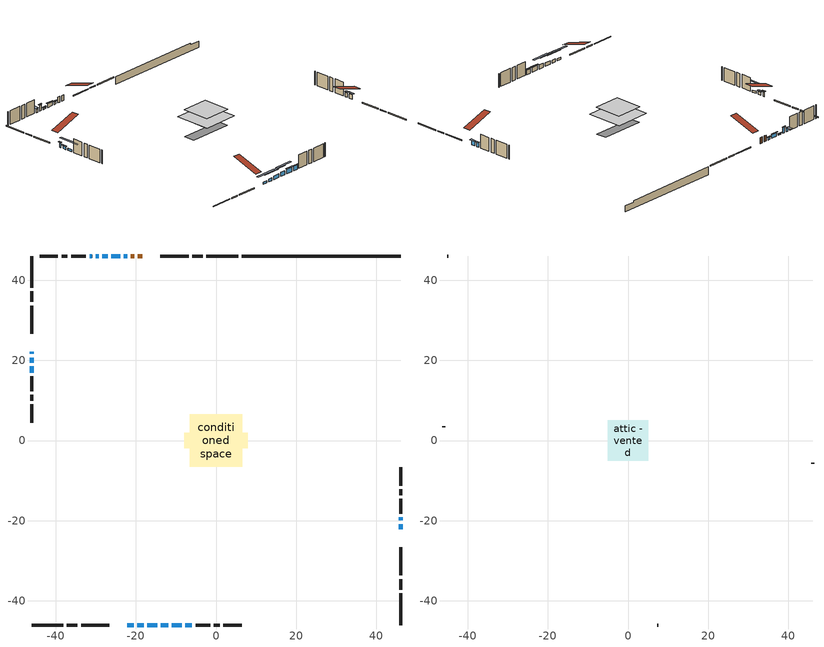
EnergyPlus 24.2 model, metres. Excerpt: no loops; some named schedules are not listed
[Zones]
conditioned space
 floor outside (Floor1 construction): -2.67,-2.67 -2.67,2.67 2.67,2.67 2.67,-2.67 z0.61
 floor outside (Floor2 construction): -0.95,-0.95 -0.95,0.95 0.95,0.95 0.95,-0.95 z0.61
 floor adiabatic (AdiabaticFloorConstruction): -6.52,-6.52 -6.52,6.52 6.52,6.52 6.52,-6.52 z3.05
 floor foundation (Slab1 construction): -7.95,-1.96 -7.95,1.96 7.95,1.96 7.95,-1.96 z-2.13
 wall outside (RimJoist1 construction): 5.5,46.06 -2.38,46.06 / -46.06,-46.06 -38.17,-46.06 / -46.06,46.06 -46.06,38.17 / 46.06,-46.06 46.06,-38.17 z0.61:0.91
 wall outside (RimJoist2 construction): -3.31,46.06 -5.92,46.06 / -37.24,-46.06 -34.63,-46.06 / -46.06,37.24 -46.06,34.63 / 46.06,-37.24 46.06,-34.63 z0.61:0.91
 wall outside (RimJoist3 construction): -6.85,46.06 -13.95,46.06 / -33.7,-46.06 -26.6,-46.06 / -46.06,33.7 -46.06,26.6 / 46.06,-33.7 46.06,-26.6 z0.61:0.91
 wall outside (AdiabaticWallConstruction 1): -18.38,46.06 -19.52,46.06 / -20.44,46.06 -21.26,46.06 z0.61:2.64
 wall outside (AdiabaticWallConstruction): -46.06,22.17 -46.06,21.64 z0.61:2.26; -22.18,46.06 -23.02,46.06 z0.61:1.45; -23.95,46.06 -26.14,46.06 / -17.17,-46.06 -14.73,-46.06 z0.61:1.88; -27.06,46.06 -28.34,46.06 z0.61:0.99; 46.06,-22.17 46.06,-20.85 z0.61:2.24; -46.06,20.71 -46.06,19.44 z0.61:1.68; -22.17,-46.06 -20.57,-46.06 / -46.06,18.51 -46.06,16.91 z0.61:1.32; -29.26,46.06 -30.03,46.06 z0.61:2.64; -19.64,-46.06 -18.09,-46.06 z0.61:1.63; -13.8,-46.06 -11.97,-46.06 z0.61:2.13; -30.95,46.06 -31.57,46.06 z0.61:1.81; 46.06,-19.92 46.06,-19.16 z0.61:2.14; -11.04,-46.06 -8.55,-46.06 z0.61:2.21; -7.62,-46.06 -6.04,-46.06 z0.61:2.19
 wall outside (Wall1 construction): -32.49,46.06 -36.18,46.06 / -5.12,-46.06 -1.43,-46.06 / -46.06,15.98 -46.06,12.29 / 46.06,-18.23 46.06,-14.54 z0.61:5.49
 wall outside (Wall2 construction): -37.11,46.06 -38.53,46.06 / -0.5,-46.06 0.92,-46.06 / -46.06,11.36 -46.06,9.95 / 46.06,-13.62 46.06,-12.2 z0.61:5.49
 wall outside (Wall3 construction): -39.45,46.06 -44,46.06 / 1.84,-46.06 6.39,-46.06 / -46.06,9.02 -46.06,4.47 / 46.06,-11.27 46.06,-6.72 z0.61:5.49
 wall foundation (FoundationWall1 construction): 6.43,46.06,-2.13 6.43,46.06,0.61 42.1,46.06,0.61 42.1,46.06,0.04 46.06,46.06,0.04 46.06,46.06,-2.13
 window (WindowConstruction 12): -46.06,22.17 -46.06,21.64 z0.61:2.26
 window (WindowConstruction 7): -22.18,46.06 -23.02,46.06 z0.61:1.45
 window (WindowConstruction 8): -23.95,46.06 -26.14,46.06 z0.61:1.88
 window (WindowConstruction 9): -27.07,46.06 -28.34,46.06 z0.61:0.99
 window (WindowConstruction 10): 46.06,-22.17 46.06,-20.85 z0.61:2.23
 window (WindowConstruction 11): -46.06,20.71 -46.06,19.44 z0.61:1.68
 window (WindowConstruction 14): -22.17,-46.06 -20.57,-46.06 z0.61:1.32
 window (WindowConstruction 15): -46.06,18.51 -46.06,16.91 z0.61:1.32
 window (WindowConstruction 13): -29.26,46.06 -30.03,46.06 z0.61:2.64
 window (WindowConstruction): -19.64,-46.06 -18.09,-46.06 z0.61:1.62
 window (WindowConstruction 1): -17.17,-46.06 -14.73,-46.06 z0.61:1.88
 window (WindowConstruction 2): -13.8,-46.06 -11.97,-46.06 z0.61:2.13
 window (WindowConstruction 3): -30.96,46.06 -31.57,46.06 z0.61:1.8
 window (WindowConstruction 4): 46.06,-19.92 46.06,-19.16 z0.61:2.13
 window (WindowConstruction 5): -11.04,-46.06 -8.55,-46.06 z0.61:2.21
 window (WindowConstruction 6): -7.62,-46.06 -6.05,-46.06 z0.61:2.19
 door (Door): -18.38,46.06 -19.52,46.06 z0.61:2.64
 door (Door 1): -20.44,46.06 -21.25,46.06 z0.61:2.64
 ceiling adiabatic (AdiabaticFloorConstruction): 6.52,-6.52 6.52,6.52 -6.52,6.52 -6.52,-6.52 z3.05
attic - vented
 floor to conditioned space (Floor3 construction Reversed): -5.02,-5.02 -5.02,5.02 5.02,5.02 5.02,-5.02 z5.49
 wall outside (Wall4 construction): -44.93,46.06 -45.13,46.06 / 7.32,-46.06 7.52,-46.06 / -46.06,3.54 -46.06,3.35 / 46.06,-5.79 46.06,-5.6 z0.61:5.49
 roof outside (Roof1 construction): -17.45,46.06,5.49 -17.45,36.29,8.74 -14.88,36.29,8.74 -14.88,46.06,5.49; -23.1,-46.06,5.49 -23.1,-36.29,8.74 -25.68,-36.29,8.74 -25.68,-46.06,5.49; -46.06,23.1,5.49 -36.29,23.1,8.74 -36.29,25.68,8.74 -46.06,25.68,5.49; 46.06,-23.1,5.49 36.29,-23.1,8.74 36.29,-25.68,8.74 46.06,-25.68,5.49
shading: -46.06,21.34 -46.06,22.47 -46.36,22.47 -46.36,21.34 z2.56; -23.32,46.06 -21.88,46.06 -21.88,46.36 -23.32,46.36 z1.75; -26.43,46.06 -23.65,46.06 -23.65,46.36 -26.43,46.36 z2.18; -28.63,46.06 -26.77,46.06 -26.77,46.36 -28.63,46.36 z1.29; 46.06,-20.55 46.06,-22.47 46.67,-22.47 46.67,-20.55 z2.53; -46.06,19.14 -46.06,21.01 -46.67,21.01 -46.67,19.14 z1.98; -17.52,-46.06 -25.22,-46.06 -25.22,-46.67 -17.52,-46.67 z4.37; -46.06,13.86 -46.06,21.56 -46.67,21.56 -46.67,13.86 z4.37; -30.33,46.06 -28.97,46.06 -28.97,46.36 -30.33,46.36 z2.94; -15.65,-46.06 -22.08,-46.06 -22.08,-46.67 -15.65,-46.67 z4.07; -12.29,-46.06 -19.61,-46.06 -19.61,-46.67 -12.29,-46.67 z4.32; -9.53,-46.06 -16.24,-46.06 -16.24,-46.67 -9.53,-46.67 z4.58; -31.86,46.06 -30.66,46.06 -30.66,47.89 -31.86,47.89 z2.1; 46.06,-18.86 46.06,-20.22 46.67,-20.22 46.67,-18.86 z2.43; -8.25,-46.06 -11.34,-46.06 -11.34,-46.36 -8.25,-46.36 z2.51; -5.75,-46.06 -7.92,-46.06 -7.92,-46.36 -5.75,-46.36 z2.48
[Building]
Building 1: Terrain=Suburbs
[Site:Location]
Lethbridge CDA_AB: Latitude {deg}=49.7; Longitude {deg}=-112.77; Time Zone {hr}=-7; Elevation {m}=910; Keep Site Location Information=Yes
[Site:GroundTemperature:Shallow]
2.17017, 0.159738, -0.00126401, 0.952787, 4.78277, 8.59492, 11.8998, 13.9934, 14.1713, 12.4685, 9.24786, 5.55266
[Site:WaterMainsTemperature]
Calculation Method=Schedule; Temperature Schedule=mains temperature schedule
[Material] Roughness=Rough; Thermal Absorptance=0.9
Name | Thickness {m} | Conductivity {W/m-K} | Density {kg/m3} | Specific Heat {J/kg-K} | Solar Absorptance | Visible Absorptance
asphalt or fiberglass shingles | 0.00635 | 0.162714 | 1121.4 | 1465.45 | 0.4 | 0.4
ceiling loosefill ins | 0.254 | 0.0480833 | 16.02 | 1046.75 | 0.7 | 0.7
ceiling stud and cavity | 0.1397 | 0.8351 | 65.682 | 1177.47 | 0.7 | 0.7
concrete 4.0 in. | 0.1016 | 1.803125 | 2242.8 | 837.4 | 0.7 | 0.7
concrete 8.0 in. | 0.2032 | 1.803125 | 2242.8 | 837.4 | 0.7 | 0.7
door material | 0.04445 | 0.0451087 | 512.64 | 1214.23 | 0.7 | 0.7
exterior vertical ins | 0.0463172 | 0.029427 | 32.04 | 1214.23 | 0.7 | 0.7
floor covering | 0.0127 | 0.0433444 | 54.468 | 1339.84 | 0.6 | 0.6
floor rigid ins | 0.103632 | 0.029427 | 32.04 | 1214.23 | 0.7 | 0.7
floor rigid ins 1; wall rigid ins 1 | 0.512978 | 0.029427 | 32.04 | 1214.23 | 0.7 | 0.7
floor stud and cavity | 0.1397 | 0.0973231 | 92.3553 | 1139.71 | 0.7 | 0.7
floor stud and cavity 1 | 0.1397 | 0.118912 | 92.3553 | 1139.71 | 0.7 | 0.7
floor stud and cavity 2 | 0.1397 | 1.75129 | 37.0049 | 1207.88 | 0.7 | 0.7
furniture material conditioned space 1 | 0.1524 | 0.115458 | 640.8 | 1214.23 | 0.6 | 0.6
gypsum board | 0.0127 | 0.160291 | 801 | 837.4 | 0.6 | 0.6
gypsum board 1 | 0.0127 | 0.160291 | 801 | 837.4 | 0.7 | 0.7
osb sheathing 0.5 in. | 0.0127 | 0.115458 | 512.64 | 1214.23 | 0.7 | 0.7
osb sheathing 0.75 in. | 0.01905 | 0.115458 | 512.64 | 1214.23 | 0.7 | 0.7
osb sheathing 2.0 in. | 0.0508 | 0.115458 | 512.64 | 1214.23 | 0.7 | 0.7
rim joist rigid ins; wall rigid ins | 0.051816 | 0.029427 | 32.04 | 1214.23 | 0.7 | 0.7
rim joist stud and cavity | 0.0508 | 0.0451784 | 125.044 | 1163.47 | 0.6 | 0.6
rim joist stud and cavity 1 | 0.0508 | 0.0344034 | 125.044 | 1163.47 | 0.6 | 0.6
rim joist stud and cavity 2 | 0.0508 | 0.040317 | 125.044 | 1163.47 | 0.6 | 0.6
wall stud and cavity | 0.1397 | 0.187564 | 139.0536 | 1170.24 | 0.7 | 0.7
wall stud and cavity 1 | 0.1397 | 0.173609 | 139.0536 | 1170.24 | 0.7 | 0.7
wall stud and cavity 2 | 0.1397 | 0.186243 | 139.0536 | 1170.24 | 0.7 | 0.7
wall stud and cavity 3 | 0.0889 | 6.1454 | 50.32683 | 1063.81 | 0.6 | 0.6
wall stud and cavity 4 | 0.0889 | 0.380278 | 52.3479 | 1209.89 | 0.7 | 0.7
wall stud and cavity 5 | 0.0889 | 0.391764 | 83.0341 | 1211.67 | 0.7 | 0.7
wood siding | 0.0254 | 0.102417 | 544.68 | 1172.36 | 0.4 | 0.4
wood siding 1 | 0.00254 | 0.102417 | 544.68 | 1172.36 | 0.4 | 0.4
wood siding 2; wood siding 3; wood siding 4 | 0.0254 | 0.102417 | 544.68 | 1172.36 | 0.7 | 0.7
[WindowMaterial:SimpleGlazingSystem]
Name | U-Factor {W/m2-K} | Solar Heat Gain Coefficient
WindowMaterial | 2.972433 | 0.57
WindowMaterial 1 | 2.93212 | 0.62
WindowMaterial 10 | 2.904297 | 0.68
WindowMaterial 11 | 2.986628 | 0.56
WindowMaterial 12 | 2.97414 | 0.62
WindowMaterial 13 | 2.93325 | 0.66
WindowMaterial 14 | 2.992306 | 0.54
WindowMaterial 2 | 2.89408 | 0.69
WindowMaterial 3 | 3.02013 | 0.49
WindowMaterial 4 | 2.989467 | 0.54
WindowMaterial 5 | 2.92076 | 0.64
WindowMaterial 6 | 2.95313 | 0.61
WindowMaterial 7 | 3.0383 | 0.49
WindowMaterial 8 | 2.938365 | 0.62
WindowMaterial 9 | 3.02467 | 0.57
[Construction]
AdiabaticFloorConstruction: floor stud and cavity 2, floor rigid ins 1, osb sheathing 0.75 in., floor covering
AdiabaticWallConstruction: wood siding 3, wall rigid ins 1, wall stud and cavity 4, gypsum board
AdiabaticWallConstruction 1: wood siding 4, wall rigid ins 1, wall stud and cavity 4, gypsum board
Door; Door 1: door material
Floor1 construction: floor stud and cavity, floor rigid ins, osb sheathing 0.75 in., floor covering
Floor2 construction: floor stud and cavity 1, floor rigid ins, osb sheathing 0.75 in., floor covering
Floor3 construction Reversed: gypsum board, ceiling stud and cavity, ceiling loosefill ins
FoundationWall1 construction: concrete 8.0 in., gypsum board 1
furniture construction conditioned space 1: furniture material conditioned space 1
PartitionWallConstruction: gypsum board, wall stud and cavity 5, gypsum board
RimJoist1 construction: wood siding 2, osb sheathing 2.0 in., rim joist stud and cavity
RimJoist2 construction: wood siding 2, rim joist rigid ins, osb sheathing 2.0 in., rim joist stud and cavity 1
RimJoist3 construction: wood siding 2, rim joist rigid ins, osb sheathing 2.0 in., rim joist stud and cavity 2
Roof1 construction: asphalt or fiberglass shingles
Slab1 construction: concrete 4.0 in.
Wall1 construction: wood siding, wall rigid ins, osb sheathing 0.5 in., wall stud and cavity, gypsum board
Wall2 construction: wood siding, wall rigid ins, osb sheathing 0.5 in., wall stud and cavity 1, gypsum board
Wall3 construction: wood siding, wall rigid ins, osb sheathing 0.5 in., wall stud and cavity 2, gypsum board
Wall4 construction: wood siding 1, wall stud and cavity 3
WindowConstruction: WindowMaterial
WindowConstruction 1: WindowMaterial 1
WindowConstruction 10: WindowMaterial 10
WindowConstruction 11: WindowMaterial 11
WindowConstruction 12: WindowMaterial 12
WindowConstruction 13: WindowMaterial 13
WindowConstruction 14; WindowConstruction 15: WindowMaterial 14
WindowConstruction 2: WindowMaterial 2
WindowConstruction 3: WindowMaterial 3
WindowConstruction 4: WindowMaterial 4
WindowConstruction 5: WindowMaterial 5
WindowConstruction 6: WindowMaterial 6
WindowConstruction 7: WindowMaterial 7
WindowConstruction 8: WindowMaterial 8
WindowConstruction 9: WindowMaterial 9
[Zone] Multiplier=1; Part of Total Floor Area=Yes
Name | Volume {m3}
attic - vented | 53.1876
conditioned space | 647.2
[Space]
Name | Zone | Volume {m3}
attic - vented 1 | attic - vented | 53.1876
conditioned space 1 | conditioned space | 647.2
[ZoneInfiltration:EffectiveLeakageArea]
infil attic - vented 1: Zone or Space=attic - vented 1; Schedule=Always On Discrete; Effective Air Leakage Area {cm2}=3658.55; Stack Coefficient=0.00056558; Wind Coefficient=1.60682e-05
[ZoneMixing]
whole house fan mix: Zone or Space=attic - vented; Schedule=Always On Continuous; Design Flow Rate Calculation Method=Flow/Zone; Design Flow Rate {m3/s}=0; Source Zone or Space=conditioned space
[SurfaceProperty:ExposedFoundationPerimeter]
Slab1: Exposed Perimeter Calculation Method=TotalExposedPerimeter; Total Exposed Perimeter {m}=39.624
[InternalMass] Zone or ZoneList=conditioned space; Space or SpaceList=conditioned space 1
Name | Construction | Surface Area {m2}
furniture mass conditioned space 1 | furniture construction conditioned space 1 | 105.836
partition wall mass | PartitionWallConstruction | 264.591
[Lights]
interior lighting: Zone or ZoneList or Space or SpaceList=conditioned space 1; Schedule=interior lighting schedule; Design Level Calculation Method=LightingLevel; Lighting Level {W}=343.2; Return Air Fraction=0; Fraction Radiant=0.6; Fraction Visible=0.2; Fraction Replaceable=1
[People]
occupants: Zone or ZoneList or Space or SpaceList=conditioned space 1; Number of People Schedule=occupants schedule; Number of People Calculation Method=People; Number of People=3; Fraction Radiant=0.314171; Sensible Heat Fraction=0.56303; Activity Level Schedule=occupants activity schedule; Carbon Dioxide Generation Rate {m3/s-W}=0; Enable ASHRAE 55 Comfort Warnings=No; Mean Radiant Temperature Calculation Type=EnclosureAveraged
[ElectricEquipment] Zone or ZoneList or Space or SpaceList=conditioned space 1; Design Level Calculation Method=EquipmentLevel
Name | Schedule | Design Level {W} | Fraction Latent | Fraction Radiant | Fraction Lost
clothes dryer | clothes dryer schedule | 140.772 | 0.015 | 0.081 | 0.85
clothes washer | clothes washer schedule | 32.1985 | 0.03 | 0.162 | 0.7
cooking range | cooking range schedule | 215.147 | 0.08 | 0.432 | 0.2
dishwasher | dishwasher schedule | 66.8632 | 0.3 | 0.18 | 0.4
fridge | fridge schedule | 72.9452 | 0 | 0.6 | 0
mech vent bath fan 0 | mech vent bath fan 0 schedule | 50.2 | 0 | 0 | 1
mech vent bath fan 1 | mech vent bath fan 1 schedule | 50.2 | 0 | 0 | 1
mech vent bath fan 2 | mech vent bath fan 2 schedule | 50.2 | 0 | 0 | 1
mech vent bath fan 3 | mech vent bath fan 3 schedule | 50.2 | 0 | 0 | 1
mech vent house fan | mech vent house fan schedule | 0 | 0 | 0 | 1
mech vent house fan cfis | mech vent house fan cfis schedule | 0 | 0 | 0 | 0
misc plug loads | misc plug loads schedule | 494.7 | 0.045 | 0.513 | 0.1
whole house fan | Always On Discrete | 0 | 0 | 0 | 1
[OtherEquipment] Zone or ZoneList or Space or SpaceList=conditioned space 1; Design Level Calculation Method=EquipmentLevel
Name | Fuel Type | Schedule | Design Level {W} | Fraction Latent | Fraction Radiant | Fraction Lost
clothes dryer 1 | Electricity | clothes dryer schedule | 0 | 0.015 | 0.081 | 0.85
cooking range 1 | Electricity | cooking range schedule | 0 | 0.08 | 0.432 | 0.2
general water use latent | None | general water use schedule | 62.594 | 1 | 0 | 0
general water use sensible | None | general water use schedule | -61.6891 | 0 | 0.6 | 0
mech vent house fan latent load | None | Always On Discrete | 0 | 1 | 0 | 0
mech vent house fan sensible load | None | Always On Discrete | 0 | 0 | 0 | 0
water heater energy adjustment1 | NaturalGas | Always On Discrete | 0.01 | 0 | 0 | 1
[ZoneInfiltration:DesignFlowRate] Zone or ZoneList or Space or SpaceList=conditioned space 1; Schedule=Always On Discrete; Design Flow Rate Calculation Method=Flow/Zone; Design Flow Rate {m3/s}=0
infil flow; natural vent flow; whole house fan flow
[Foundation:Kiva]
Foundation Kiva 1: Initial Indoor Air Temperature {C}=18; Wall Height Above Grade {m}=0.609996; Wall Depth Below Slab {m}=0.2032; Custom Block Material Name 1=exterior vertical ins; Custom Block Depth 1 {m}=2.74; Custom Block X Position 1 {m}=0.2159; Custom Block Z Position 1 {m}=0
[Foundation:Kiva:Settings]
Soil Conductivity {W/m-K}=0.849921; Soil Density {kg/m3}=1842.3; Soil Specific Heat {J/kg-K}=418.7; Ground Solar Absorptivity=0.9; Ground Thermal Absorptivity=0.9; Ground Surface Roughness {m}=0.03; Far-Field Width {m}=40; Deep-Ground Boundary Condition=ZeroFlux; Deep-Ground Depth {m}=40; Minimum Cell Dimension {m}=0.2; Maximum Cell Growth Coefficient=3; Simulation Timestep=Timestep
[Exterior:Lights]
exterior lighting: Schedule=exterior lighting schedule; Design Level {W}=75.6
[Schedule:Constant]
Name | Hourly Value
Always On Continuous; mech vent house fan schedule; mech vent house fan cfis schedule; Always On Discrete | 1
occupants activity schedule | 117.228
fridge schedule | 0
[Schedule:Week:Daily]
interior lighting schedule Week Rule - Jan1-Jan27: interior lighting schedule day, interior lighting schedule day, interior lighting schedule day, interior lighting schedule day, interior lighting schedule day, interior lighting schedule day, interior lighting schedule day, interior lighting schedule default day, interior lighting schedule default day, interior lighting schedule default day, interior lighting schedule default day, interior lighting schedule default day
interior lighting schedule Week Rule - Jan28-Feb3: interior lighting schedule day, interior lighting schedule day, interior lighting schedule day, interior lighting schedule day, interior lighting schedule day 1, interior lighting schedule day 1, interior lighting schedule day 1, interior lighting schedule default day, interior lighting schedule default day, interior lighting schedule default day, interior lighting schedule default day, interior lighting schedule default day
interior lighting schedule Week Rule - Feb4-Feb24: interior lighting schedule day 1, interior lighting schedule day 1, interior lighting schedule day 1, interior lighting schedule day 1, interior lighting schedule day 1, interior lighting schedule day 1, interior lighting schedule day 1, interior lighting schedule default day, interior lighting schedule default day, interior lighting schedule default day, interior lighting schedule default day, interior lighting schedule default day
interior lighting schedule Week Rule - Feb25-Mar3: interior lighting schedule day 1, interior lighting schedule day 1, interior lighting schedule day 1, interior lighting schedule day 1, interior lighting schedule day 2, interior lighting schedule day 2, interior lighting schedule day 2, interior lighting schedule default day, interior lighting schedule default day, interior lighting schedule default day, interior lighting schedule default day, interior lighting schedule default day
interior lighting schedule Week Rule - Mar4-Mar31: interior lighting schedule day 2, interior lighting schedule day 2, interior lighting schedule day 2, interior lighting schedule day 2, interior lighting schedule day 2, interior lighting schedule day 2, interior lighting schedule day 2, interior lighting schedule default day, interior lighting schedule default day, interior lighting schedule default day, interior lighting schedule default day, interior lighting schedule default day
interior lighting schedule Week Rule - Apr1-Apr28: interior lighting schedule day 3, interior lighting schedule day 3, interior lighting schedule day 3, interior lighting schedule day 3, interior lighting schedule day 3, interior lighting schedule day 3, interior lighting schedule day 3, interior lighting schedule default day, interior lighting schedule default day, interior lighting schedule default day, interior lighting schedule default day, interior lighting schedule default day
interior lighting schedule Week Rule - Apr29-May5: interior lighting schedule day 3, interior lighting schedule day 3, interior lighting schedule day 4, interior lighting schedule day 4, interior lighting schedule day 4, interior lighting schedule day 4, interior lighting schedule day 4, interior lighting schedule default day, interior lighting schedule default day, interior lighting schedule default day, interior lighting schedule default day, interior lighting schedule default day
interior lighting schedule Week Rule - May6-May26: interior lighting schedule day 4, interior lighting schedule day 4, interior lighting schedule day 4, interior lighting schedule day 4, interior lighting schedule day 4, interior lighting schedule day 4, interior lighting schedule day 4, interior lighting schedule default day, interior lighting schedule default day, interior lighting schedule default day, interior lighting schedule default day, interior lighting schedule default day
interior lighting schedule Week Rule - May27-Jun2: interior lighting schedule day 4, interior lighting schedule day 4, interior lighting schedule day 4, interior lighting schedule day 4, interior lighting schedule day 4, interior lighting schedule day 5, interior lighting schedule day 5, interior lighting schedule default day, interior lighting schedule default day, interior lighting schedule default day, interior lighting schedule default day, interior lighting schedule default day
interior lighting schedule Week Rule - Jun3-Jun30: interior lighting schedule day 5, interior lighting schedule day 5, interior lighting schedule day 5, interior lighting schedule day 5, interior lighting schedule day 5, interior lighting schedule day 5, interior lighting schedule day 5, interior lighting schedule default day, interior lighting schedule default day, interior lighting schedule default day, interior lighting schedule default day, interior lighting schedule default day
interior lighting schedule Week Rule - Jul1-Jul28: interior lighting schedule day 6, interior lighting schedule day 6, interior lighting schedule day 6, interior lighting schedule day 6, interior lighting schedule day 6, interior lighting schedule day 6, interior lighting schedule day 6, interior lighting schedule default day, interior lighting schedule default day, interior lighting schedule default day, interior lighting schedule default day, interior lighting schedule default day
interior lighting schedule Week Rule - Jul29-Aug4: interior lighting schedule day 6, interior lighting schedule day 6, interior lighting schedule day 6, interior lighting schedule day 7, interior lighting schedule day 7, interior lighting schedule day 7, interior lighting schedule day 7, interior lighting schedule default day, interior lighting schedule default day, interior lighting schedule default day, interior lighting schedule default day, interior lighting schedule default day
interior lighting schedule Week Rule - Aug5-Aug25: interior lighting schedule day 7, interior lighting schedule day 7, interior lighting schedule day 7, interior lighting schedule day 7, interior lighting schedule day 7, interior lighting schedule day 7, interior lighting schedule day 7, interior lighting schedule default day, interior lighting schedule default day, interior lighting schedule default day, interior lighting schedule default day, interior lighting schedule default day
interior lighting schedule Week Rule - Aug26-Sep1: interior lighting schedule day 7, interior lighting schedule day 7, interior lighting schedule day 7, interior lighting schedule day 7, interior lighting schedule day 7, interior lighting schedule day 7, interior lighting schedule day 8, interior lighting schedule default day, interior lighting schedule default day, interior lighting schedule default day, interior lighting schedule default day, interior lighting schedule default day
interior lighting schedule Week Rule - Sep2-Sep29: interior lighting schedule day 8, interior lighting schedule day 8, interior lighting schedule day 8, interior lighting schedule day 8, interior lighting schedule day 8, interior lighting schedule day 8, interior lighting schedule day 8, interior lighting schedule default day, interior lighting schedule default day, interior lighting schedule default day, interior lighting schedule default day, interior lighting schedule default day
interior lighting schedule Week Rule - Sep30-Oct6: interior lighting schedule day 8, interior lighting schedule day 9, interior lighting schedule day 9, interior lighting schedule day 9, interior lighting schedule day 9, interior lighting schedule day 9, interior lighting schedule day 9, interior lighting schedule default day, interior lighting schedule default day, interior lighting schedule default day, interior lighting schedule default day, interior lighting schedule default day
interior lighting schedule Week Rule - Oct7-Oct27: interior lighting schedule day 9, interior lighting schedule day 9, interior lighting schedule day 9, interior lighting schedule day 9, interior lighting schedule day 9, interior lighting schedule day 9, interior lighting schedule day 9, interior lighting schedule default day, interior lighting schedule default day, interior lighting schedule default day, interior lighting schedule default day, interior lighting schedule default day
interior lighting schedule Week Rule - Oct28-Nov3: interior lighting schedule day 9, interior lighting schedule day 9, interior lighting schedule day 9, interior lighting schedule day 9, interior lighting schedule day 10, interior lighting schedule day 10, interior lighting schedule day 10, interior lighting schedule default day, interior lighting schedule default day, interior lighting schedule default day, interior lighting schedule default day, interior lighting schedule default day
interior lighting schedule Week Rule - Nov4-Nov24: interior lighting schedule day 10, interior lighting schedule day 10, interior lighting schedule day 10, interior lighting schedule day 10, interior lighting schedule day 10, interior lighting schedule day 10, interior lighting schedule day 10, interior lighting schedule default day, interior lighting schedule default day, interior lighting schedule default day, interior lighting schedule default day, interior lighting schedule default day
interior lighting schedule Week Rule - Nov25-Dec1: interior lighting schedule day 10, interior lighting schedule day 10, interior lighting schedule day 10, interior lighting schedule day 10, interior lighting schedule day 10, interior lighting schedule day 10, interior lighting schedule day 11, interior lighting schedule default day, interior lighting schedule default day, interior lighting schedule default day, interior lighting schedule default day, interior lighting schedule default day
interior lighting schedule Week Rule - Dec2-Dec31: interior lighting schedule day 11, interior lighting schedule day 11, interior lighting schedule day 11, interior lighting schedule day 11, interior lighting schedule day 11, interior lighting schedule day 11, interior lighting schedule day 11, interior lighting schedule default day, interior lighting schedule default day, interior lighting schedule default day, interior lighting schedule default day, interior lighting schedule default day
occupants schedule Week Rule - Jan1-Dec31: occupants schedule day, occupants schedule day, occupants schedule day, occupants schedule day, occupants schedule day, occupants schedule day, occupants schedule day, occupants schedule default day, occupants schedule default day, occupants schedule default day, occupants schedule default day, occupants schedule default day
clothes dryer schedule Week Rule - Jan1-Dec31: clothes dryer schedule day, clothes dryer schedule day, clothes dryer schedule day, clothes dryer schedule day, clothes dryer schedule day, clothes dryer schedule day, clothes dryer schedule day, clothes dryer schedule default day, clothes dryer schedule default day, clothes dryer schedule default day, clothes dryer schedule default day, clothes dryer schedule default day
clothes washer schedule Week Rule - Jan1-Dec31: clothes washer schedule day, clothes washer schedule day, clothes washer schedule day, clothes washer schedule day, clothes washer schedule day, clothes washer schedule day, clothes washer schedule day, clothes washer schedule default day, clothes washer schedule default day, clothes washer schedule default day, clothes washer schedule default day, clothes washer schedule default day
cooking range schedule Week Rule - Jan1-Dec31: cooking range schedule day, cooking range schedule day, cooking range schedule day, cooking range schedule day, cooking range schedule day, cooking range schedule day, cooking range schedule day, cooking range schedule default day, cooking range schedule default day, cooking range schedule default day, cooking range schedule default day, cooking range schedule default day
dishwasher schedule Week Rule - Jan1-Dec31: dishwasher schedule day, dishwasher schedule day, dishwasher schedule day, dishwasher schedule day, dishwasher schedule day, dishwasher schedule day, dishwasher schedule day, dishwasher schedule default day, dishwasher schedule default day, dishwasher schedule default day, dishwasher schedule default day, dishwasher schedule default day
mech vent bath fan 0 schedule Week Rule - Jan1-Dec31: mech vent bath fan 0 schedule day, mech vent bath fan 0 schedule day, mech vent bath fan 0 schedule day, mech vent bath fan 0 schedule day, mech vent bath fan 0 schedule day, mech vent bath fan 0 schedule day, mech vent bath fan 0 schedule day, mech vent bath fan 0 schedule default day, mech vent bath fan 0 schedule default day, mech vent bath fan 0 schedule default day, mech vent bath fan 0 schedule default day, mech vent bath fan 0 schedule default day
mech vent bath fan 1 schedule Week Rule - Jan1-Dec31: mech vent bath fan 1 schedule day, mech vent bath fan 1 schedule day, mech vent bath fan 1 schedule day, mech vent bath fan 1 schedule day, mech vent bath fan 1 schedule day, mech vent bath fan 1 schedule day, mech vent bath fan 1 schedule day, mech vent bath fan 1 schedule default day, mech vent bath fan 1 schedule default day, mech vent bath fan 1 schedule default day, mech vent bath fan 1 schedule default day, mech vent bath fan 1 schedule default day
mech vent bath fan 2 schedule Week Rule - Jan1-Dec31: mech vent bath fan 2 schedule day, mech vent bath fan 2 schedule day, mech vent bath fan 2 schedule day, mech vent bath fan 2 schedule day, mech vent bath fan 2 schedule day, mech vent bath fan 2 schedule day, mech vent bath fan 2 schedule day, mech vent bath fan 2 schedule default day, mech vent bath fan 2 schedule default day, mech vent bath fan 2 schedule default day, mech vent bath fan 2 schedule default day, mech vent bath fan 2 schedule default day
mech vent bath fan 3 schedule Week Rule - Jan1-Dec31: mech vent bath fan 3 schedule day, mech vent bath fan 3 schedule day, mech vent bath fan 3 schedule day, mech vent bath fan 3 schedule day, mech vent bath fan 3 schedule day, mech vent bath fan 3 schedule day, mech vent bath fan 3 schedule day, mech vent bath fan 3 schedule default day, mech vent bath fan 3 schedule default day, mech vent bath fan 3 schedule default day, mech vent bath fan 3 schedule default day, mech vent bath fan 3 schedule default day
misc plug loads schedule Week Rule - Jan1-Dec31: misc plug loads schedule day, misc plug loads schedule day, misc plug loads schedule day, misc plug loads schedule day, misc plug loads schedule day, misc plug loads schedule day, misc plug loads schedule day, misc plug loads schedule default day, misc plug loads schedule default day, misc plug loads schedule default day, misc plug loads schedule default day, misc plug loads schedule default day
general water use schedule Week Rule - Jan1-Dec31: general water use schedule day, general water use schedule day, general water use schedule day, general water use schedule day, general water use schedule day, general water use schedule day, general water use schedule day, general water use schedule default day, general water use schedule default day, general water use schedule default day, general water use schedule default day, general water use schedule default day
exterior lighting schedule Week Rule - Jan1-Jan27: exterior lighting schedule day, exterior lighting schedule day, exterior lighting schedule day, exterior lighting schedule day, exterior lighting schedule day, exterior lighting schedule day, exterior lighting schedule day, exterior lighting schedule default day, exterior lighting schedule default day, exterior lighting schedule default day, exterior lighting schedule default day, exterior lighting schedule default day
exterior lighting schedule Week Rule - Jan28-Feb3: exterior lighting schedule day, exterior lighting schedule day, exterior lighting schedule day, exterior lighting schedule day, exterior lighting schedule day 1, exterior lighting schedule day 1, exterior lighting schedule day 1, exterior lighting schedule default day, exterior lighting schedule default day, exterior lighting schedule default day, exterior lighting schedule default day, exterior lighting schedule default day
exterior lighting schedule Week Rule - Feb4-Feb24: exterior lighting schedule day 1, exterior lighting schedule day 1, exterior lighting schedule day 1, exterior lighting schedule day 1, exterior lighting schedule day 1, exterior lighting schedule day 1, exterior lighting schedule day 1, exterior lighting schedule default day, exterior lighting schedule default day, exterior lighting schedule default day, exterior lighting schedule default day, exterior lighting schedule default day
exterior lighting schedule Week Rule - Feb25-Mar3: exterior lighting schedule day 1, exterior lighting schedule day 1, exterior lighting schedule day 1, exterior lighting schedule day 1, exterior lighting schedule day 2, exterior lighting schedule day 2, exterior lighting schedule day 2, exterior lighting schedule default day, exterior lighting schedule default day, exterior lighting schedule default day, exterior lighting schedule default day, exterior lighting schedule default day
[Schedule:Year]
interior lighting schedule: interior lighting schedule Week Rule - Jan1-Jan27, 1, 1, 1, 27, interior lighting schedule Week Rule - Jan28-Feb3, 1, 28, 2, 3, interior lighting schedule Week Rule - Feb4-Feb24, 2, 4, 2, 24, interior lighting schedule Week Rule - Feb25-Mar3, 2, 25, 3, 3, interior lighting schedule Week Rule - Mar4-Mar31, 3, 4, 3, 31, interior lighting schedule Week Rule - Apr1-Apr28, 4, 1, 4, 28, interior lighting schedule Week Rule - Apr29-May5, 4, 29, 5, 5, interior lighting schedule Week Rule - May6-May26, 5, 6, 5, 26, interior lighting schedule Week Rule - May27-Jun2, 5, 27, 6, 2, interior lighting schedule Week Rule - Jun3-Jun30, 6, 3, 6, 30, interior lighting schedule Week Rule - Jul1-Jul28, 7, 1, 7, 28, interior lighting schedule Week Rule - Jul29-Aug4, 7, 29, 8, 4, interior lighting schedule Week Rule - Aug5-Aug25, 8, 5, 8, 25, interior lighting schedule Week Rule - Aug26-Sep1, 8, 26, 9, 1, interior lighting schedule Week Rule - Sep2-Sep29, 9, 2, 9, 29, interior lighting schedule Week Rule - Sep30-Oct6, 9, 30, 10, 6, interior lighting schedule Week Rule - Oct7-Oct27, 10, 7, 10, 27, interior lighting schedule Week Rule - Oct28-Nov3, 10, 28, 11, 3, interior lighting schedule Week Rule - Nov4-Nov24, 11, 4, 11, 24, interior lighting schedule Week Rule - Nov25-Dec1, 11, 25, 12, 1, interior lighting schedule Week Rule - Dec2-Dec31, 12, 2, 12, 31
occupants schedule: occupants schedule Week Rule - Jan1-Dec31, 1, 1, 12, 31
clothes dryer schedule: clothes dryer schedule Week Rule - Jan1-Dec31, 1, 1, 12, 31
clothes washer schedule: clothes washer schedule Week Rule - Jan1-Dec31, 1, 1, 12, 31
cooking range schedule: cooking range schedule Week Rule - Jan1-Dec31, 1, 1, 12, 31
dishwasher schedule: dishwasher schedule Week Rule - Jan1-Dec31, 1, 1, 12, 31
mech vent bath fan 0 schedule: mech vent bath fan 0 schedule Week Rule - Jan1-Dec31, 1, 1, 12, 31
mech vent bath fan 1 schedule: mech vent bath fan 1 schedule Week Rule - Jan1-Dec31, 1, 1, 12, 31
mech vent bath fan 2 schedule: mech vent bath fan 2 schedule Week Rule - Jan1-Dec31, 1, 1, 12, 31
mech vent bath fan 3 schedule: mech vent bath fan 3 schedule Week Rule - Jan1-Dec31, 1, 1, 12, 31
misc plug loads schedule: misc plug loads schedule Week Rule - Jan1-Dec31, 1, 1, 12, 31
general water use schedule: general water use schedule Week Rule - Jan1-Dec31, 1, 1, 12, 31
exterior lighting schedule: exterior lighting schedule Week Rule - Jan1-Jan27, 1, 1, 1, 27, exterior lighting schedule Week Rule - Jan28-Feb3, 1, 28, 2, 3, exterior lighting schedule Week Rule - Feb4-Feb24, 2, 4, 2, 24, exterior lighting schedule Week Rule - Feb25-Mar3, 2, 25, 3, 3, exterior lighting schedule Week Rule - Mar4-Mar31, 3, 4, 3, 31, exterior lighting schedule Week Rule - Apr1-Apr28, 4, 1, 4, 28, exterior lighting schedule Week Rule - Apr29-May5, 4, 29, 5, 5, exterior lighting schedule Week Rule - May6-May26, 5, 6, 5, 26, exterior lighting schedule Week Rule - May27-Jun2, 5, 27, 6, 2, exterior lighting schedule Week Rule - Jun3-Jun30, 6, 3, 6, 30, exterior lighting schedule Week Rule - Jul1-Jul28, 7, 1, 7, 28, exterior lighting schedule Week Rule - Jul29-Aug4, 7, 29, 8, 4, exterior lighting schedule Week Rule - Aug5-Aug25, 8, 5, 8, 25, exterior lighting schedule Week Rule - Aug26-Sep1, 8, 26, 9, 1, exterior lighting schedule Week Rule - Sep2-Sep29, 9, 2, 9, 29, exterior lighting schedule Week Rule - Sep30-Oct6, 9, 30, 10, 6, exterior lighting schedule Week Rule - Oct7-Oct27, 10, 7, 10, 27, exterior lighting schedule Week Rule - Oct28-Nov3, 10, 28, 11, 3, exterior lighting schedule Week Rule - Nov4-Nov24, 11, 4, 11, 24, exterior lighting schedule Week Rule - Nov25-Dec1, 11, 25, 12, 1, exterior lighting schedule Week Rule - Dec2-Dec31, 12, 2, 12, 31
[Schedule:Compact]
mains temperature schedule: Through: 01/01, For: AllDays, Until: 24:00, 6.68667, Through: 01/02, For: AllDays, Until: 24:00, 6.61944, Through: 01/03, For: AllDays, Until: 24:00, 6.55333, Through: 01/04, For: AllDays, Until: 24:00, 6.48778, Through: 01/05, For: AllDays, Until: 24:00, 6.42389, Through: 01/06, For: AllDays, Until: 24:00, 6.36111, Through: 01/07, For: AllDays, Until: 24:00, 6.29944, Through: 01/08, For: AllDays, Until: 24:00, 6.23889, Through: 01/09, For: AllDays, Until: 24:00, 6.17944, Through: 01/10, For: AllDays, Until: 24:00, 6.12111, Through: 01/11, For: AllDays, Until: 24:00, 6.06444, Through: 01/12, For: AllDays, Until: 24:00, 6.00833, Through: 01/13, For: AllDays, Until: 24:00, 5.95389, Through: 01/14, For: AllDays, Until: 24:00, 5.90111, Through: 01/15, For: AllDays, Until: 24:00, 5.84889, Through: 01/16, For: AllDays, Until: 24:00, 5.79833, Through: 01/17, For: AllDays, Until: 24:00, 5.74889, Through: 01/18, For: AllDays, Until: 24:00, 5.70111, Through: 01/19, For: AllDays, Until: 24:00, 5.65444, Through: 01/20, For: AllDays, Until: 24:00, 5.60944, Through: 01/21, For: AllDays, Until: 24:00, 5.56556, Through: 01/22, For: AllDays, Until: 24:00, 5.52333, Through: 01/23, For: AllDays, Until: 24:00, 5.48222, Through: 01/24, For: AllDays, Until: 24:00, 5.44222, Through: 01/25, For: AllDays, Until: 24:00, 5.40389, Through: 01/26, For: AllDays, Until: 24:00, 5.36722, Through: 01/27, For: AllDays, Until: 24:00, 5.33222, Through: 01/28, For: AllDays, Until: 24:00, 5.29833, Through: 01/29, For: AllDays, Until: 24:00, 5.26556, Through: 01/30, For: AllDays, Until: 24:00, 5.235, Through: 01/31, For: AllDays, Until: 24:00, 5.20556, Through: 02/01, For: AllDays, Until: 24:00, 5.17722, Through: 02/02, For: AllDays, Until: 24:00, 5.15111, Through: 02/03, For: AllDays, Until: 24:00, 5.12611, Through: 02/04, For: AllDays, Until: 24:00, 5.10278, Through: 02/05, For: AllDays, Until: 24:00, 5.08056, Through: 02/06, For: AllDays, Until: 24:00, 5.06, Through: 02/07, For: AllDays, Until: 24:00, 5.04167, Through: 02/08, For: AllDays, Until: 24:00, 5.02389, Through: 02/09, For: AllDays, Until: 24:00, 5.00833, Through: 02/10, For: AllDays, Until: 24:00, 4.99444, Through: 02/11, For: AllDays, Until: 24:00, 4.98167, Through: 02/12, For: AllDays, Until: 24:00, 4.97056, Through: 02/13, For: AllDays, Until: 24:00, 4.96111, Through: 02/14, For: AllDays, Until: 24:00, 4.95333, Through: 02/15, For: AllDays, Until: 24:00, 4.94667, Through: 02/16, For: AllDays, Until: 24:00, 4.94222, Through: 02/17, For: AllDays, Until: 24:00, 4.93889, Through: 02/18, For: AllDays, Until: 24:00, 4.93722, Through: 02/19, For: AllDays, Until: 24:00, 4.93722, Through: 02/20, For: AllDays, Until: 24:00, 4.93833, Through: 02/21, For: AllDays, Until: 24:00, 4.94167, Through: 02/22, For: AllDays, Until: 24:00, 4.94611, Through: 02/23, For: AllDays, Until: 24:00, 4.95278, Through: 02/24, For: AllDays, Until: 24:00, 4.96056, Through: 02/25, For: AllDays, Until: 24:00, 4.96944, Through: 02/26, For: AllDays, Until: 24:00, 4.98056, Through: 02/27, For: AllDays, Until: 24:00, 4.99333, Through: 02/28, For: AllDays, Until: 24:00, 5.00722, Through: 03/01, For: AllDays, Until: 24:00, 5.02278, Through: 03/02, For: AllDays, Until: 24:00, 5.04, Through: 03/03, For: AllDays, Until: 24:00, 5.05833, Through: 03/04, For: AllDays, Until: 24:00, 5.07889, Through: 03/05, For: AllDays, Until: 24:00, 5.10056, Through: 03/06, For: AllDays, Until: 24:00, 5.12389, Through: 03/07, For: AllDays, Until: 24:00, 5.14889, Through: 03/08, For: AllDays, Until: 24:00, 5.175, Through: 03/09, For: AllDays, Until: 24:00, 5.20278, Through: 03/10, For: AllDays, Until: 24:00, 5.23222, Through: 03/11, For: AllDays, Until: 24:00, 5.26278, Through: 03/12, For: AllDays, Until: 24:00, 5.29556, Through: 03/13, For: AllDays, Until: 24:00, 5.32889, Through: 03/14, For: AllDays, Until: 24:00, 5.36444, Through: 03/15, For: AllDays, Until: 24:00, 5.40111, Through: 03/16, For: AllDays, Until: 24:00, 5.43889, Through: 03/17, For: AllDays, Until: 24:00, 5.47833, Through: 03/18, For: AllDays, Until: 24:00, 5.51944, Through: 03/19, For: AllDays, Until: 24:00, 5.56167, Through: 03/20, For: AllDays, Until: 24:00, 5.60556, Through: 03/21, For: AllDays, Until: 24:00, 5.65056, Through: 03/22, For: AllDays, Until: 24:00, 5.69722, Through: 03/23, For: AllDays, Until: 24:00, 5.745, Through: 03/24, For: AllDays, Until: 24:00, 5.79444, Through: 03/25, For: AllDays, Until: 24:00, 5.84444, Through: 03/26, For: AllDays, Until: 24:00, 5.89667, Through: 03/27, For: AllDays, Until: 24:00, 5.94944, Through: 03/28, For: AllDays, Until: 24:00, 6.00389, Through: 03/29, For: AllDays, Until: 24:00, 6.05944, Through: 03/30, For: AllDays, Until: 24:00, 6.11611, Through: 03/31, For: AllDays, Until: 24:00, 6.17444, Through: 04/01, For: AllDays, Until: 24:00, 6.23389, Through: 04/02, For: AllDays, Until: 24:00, 6.29444, Through: 04/03, For: AllDays, Until: 24:00, 6.35611, Through: 04/04, For: AllDays, Until: 24:00, 6.41889, Through: 04/05, For: AllDays, Until: 24:00, 6.48278, Through: 04/06, For: AllDays, Until: 24:00, 6.54778, Through: 04/07, For: AllDays, Until: 24:00, 6.61389, Through: 04/08, For: AllDays, Until: 24:00, 6.68111, Through: 04/09, For: AllDays, Until: 24:00, 6.74944, Through: 04/10, For: AllDays, Until: 24:00, 6.81889, Through: 04/11, For: AllDays, Until: 24:00, 6.88889, Through: 04/12, For: AllDays, Until: 24:00, 6.96056, Through: 04/13, For: AllDays, Until: 24:00, 7.03278, Through: 04/14, For: AllDays, Until: 24:00, 7.10611, Through: 04/15, For: AllDays, Until: 24:00, 7.18, Through: 04/16, For: AllDays, Until: 24:00, 7.255, Through: 04/17, For: AllDays, Until: 24:00, 7.33111, Through: 04/18, For: AllDays, Until: 24:00, 7.40833, Through: 04/19, For: AllDays, Until: 24:00, 7.48611, Through: 04/20, For: AllDays, Until: 24:00, 7.56444, Through: 04/21, For: AllDays, Until: 24:00, 7.64389, Through: 04/22, For: AllDays, Until: 24:00, 7.72389, Through: 04/23, For: AllDays, Until: 24:00, 7.80444, Through: 04/24, For: AllDays, Until: 24:00, 7.88611, Through: 04/25, For: AllDays, Until: 24:00, 7.96833, Through: 04/26, For: AllDays, Until: 24:00, 8.05167, Through: 04/27, For: AllDays, Until: 24:00, 8.135, Through: 04/28, For: AllDays, Until: 24:00, 8.21944, Through: 04/29, For: AllDays, Until: 24:00, 8.30389, Through: 04/30, For: AllDays, Until: 24:00, 8.38944, Through: 05/01, For: AllDays, Until: 24:00, 8.47556, Through: 05/02, For: AllDays, Until: 24:00, 8.56222, Through: 05/03, For: AllDays, Until: 24:00, 8.64889, Through: 05/04, For: AllDays, Until: 24:00, 8.73667, Through: 05/05, For: AllDays, Until: 24:00, 8.82444, Through: 05/06, For: AllDays, Until: 24:00, 8.91278, Through: 05/07, For: AllDays, Until: 24:00, 9.00167, Through: 05/08, For: AllDays, Until: 24:00, 9.09056, Through: 05/09, For: AllDays, Until: 24:00, 9.18, Through: 05/10, For: AllDays, Until: 24:00, 9.27, Through: 05/11, For: AllDays, Until: 24:00, 9.36, Through: 05/12, For: AllDays, Until: 24:00, 9.45, Through: 05/13, For: AllDays, Until: 24:00, 9.54056, Through: 05/14, For: AllDays, Until: 24:00, 9.63167, Through: 05/15, For: AllDays, Until: 24:00, 9.72278, Through: 05/16, For: AllDays, Until: 24:00, 9.81389, Through: 05/17, For: AllDays, Until: 24:00, 9.905, Through: 05/18, For: AllDays, Until: 24:00, 9.99611, Through: 05/19, For: AllDays, Until: 24:00, 10.0878, Through: 05/20, For: AllDays, Until: 24:00, 10.1794, Through: 05/21, For: AllDays, Until: 24:00, 10.2706, Through: 05/22, For: AllDays, Until: 24:00, 10.3622, Through: 05/23, For: AllDays, Until: 24:00, 10.4539, Through: 05/24, For: AllDays, Until: 24:00, 10.545, Through: 05/25, For: AllDays, Until: 24:00, 10.6367, Through: 05/26, For: AllDays, Until: 24:00, 10.7278, Through: 05/27, For: AllDays, Until: 24:00, 10.8189, Through: 05/28, For: AllDays, Until: 24:00, 10.9094, Through: 05/29, For: AllDays, Until: 24:00, 11.0006, Through: 05/30, For: AllDays, Until: 24:00, 11.0906, Through: 05/31, For: AllDays, Until: 24:00, 11.1811, Through: 06/01, For: AllDays, Until: 24:00, 11.2711, Through: 06/02, For: AllDays, Until: 24:00, 11.3606, Through: 06/03, For: AllDays, Until: 24:00, 11.45, Through: 06/04, For: AllDays, Until: 24:00, 11.5389, Through: 06/05, For: AllDays, Until: 24:00, 11.6278, Through: 06/06, For: AllDays, Until: 24:00, 11.7156, Through: 06/07, For: AllDays, Until: 24:00, 11.8033, Through: 06/08, For: AllDays, Until: 24:00, 11.8906, Through: 06/09, For: AllDays, Until: 24:00, 11.9778, Through: 06/10, For: AllDays, Until: 24:00, 12.0639, Through: 06/11, For: AllDays, Until: 24:00, 12.1494, Through: 06/12, For: AllDays, Until: 24:00, 12.235, Through: 06/13, For: AllDays, Until: 24:00, 12.3194, Through: 06/14, For: AllDays, Until: 24:00, 12.4033, Through: 06/15, For: AllDays, Until: 24:00, 12.4867, Through: 06/16, For: AllDays, Until: 24:00, 12.5694, Through: 06/17, For: AllDays, Until: 24:00, 12.6517, Through: 06/18, For: AllDays, Until: 24:00, 12.7328, Through: 06/19, For: AllDays, Until: 24:00, 12.8133, Through: 06/20, For: AllDays, Until: 24:00, 12.8933, Through: 06/21, For: AllDays, Until: 24:00, 12.9722, Through: 06/22, For: AllDays, Until: 24:00, 13.0506, Through: 06/23, For: AllDays, Until: 24:00, 13.1283, Through: 06/24, For: AllDays, Until: 24:00, 13.2044, Through: 06/25, For: AllDays, Until: 24:00, 13.2806, Through: 06/26, For: AllDays, Until: 24:00, 13.355, Through: 06/27, For: AllDays, Until: 24:00, 13.4289, Through: 06/28, For: AllDays, Until: 24:00, 13.5022, Through: 06/29, For: AllDays, Until: 24:00, 13.5739, Through: 06/30, For: AllDays, Until: 24:00, 13.645, Through: 07/01, For: AllDays, Until: 24:00, 13.715, Through: 07/02, For: AllDays, Until: 24:00, 13.7839, Through: 07/03, For: AllDays, Until: 24:00, 13.8517, Through: 07/04, For: AllDays, Until: 24:00, 13.9189, Through: 07/05, For: AllDays, Until: 24:00, 13.9844, Through: 07/06, For: AllDays, Until: 24:00, 14.0489, Through: 07/07, For: AllDays, Until: 24:00, 14.1128, Through: 07/08, For: AllDays, Until: 24:00, 14.175, Through: 07/09, For: AllDays, Until: 24:00, 14.2361, Through: 07/10, For: AllDays, Until: 24:00, 14.2961, Through: 07/11, For: AllDays, Until: 24:00, 14.355, Through: 07/12, For: AllDays, Until: 24:00, 14.4128, Through: 07/13, For: AllDays, Until: 24:00, 14.4689, Through: 07/14, For: AllDays, Until: 24:00, 14.5244, Through: 07/15, For: AllDays, Until: 24:00, 14.5783, Through: 07/16, For: AllDays, Until: 24:00, 14.6311, Through: 07/17, For: AllDays, Until: 24:00, 14.6822, Through: 07/18, For: AllDays, Until: 24:00, 14.7322, Through: 07/19, For: AllDays, Until: 24:00, 14.7811, Through: 07/20, For: AllDays, Until: 24:00, 14.8283, Through: 07/21, For: AllDays, Until: 24:00, 14.8744, Through: 07/22, For: AllDays, Until: 24:00, 14.9189, Through: 07/23, For: AllDays, Until: 24:00, 14.9622, Through: 07/24, For: AllDays, Until: 24:00, 15.0039, Through: 07/25, For: AllDays, Until: 24:00, 15.0444, Through: 07/26, For: AllDays, Until: 24:00, 15.0833, Through: 07/27, For: AllDays, Until: 24:00, 15.1211, Through: 07/28, For: AllDays, Until: 24:00, 15.1572, Through: 07/29, For: AllDays, Until: 24:00, 15.1917, Through: 07/30, For: AllDays, Until: 24:00, 15.225, Through: 07/31, For: AllDays, Until: 24:00, 15.2567, Through: 08/01, For: AllDays, Until: 24:00, 15.2872, Through: 08/02, For: AllDays, Until: 24:00, 15.3156, Through: 08/03, For: AllDays, Until: 24:00, 15.3433, Through: 08/04, For: AllDays, Until: 24:00, 15.3689, Through: 08/05, For: AllDays, Until: 24:00, 15.3933, Through: 08/06, For: AllDays, Until: 24:00, 15.4161, Through: 08/07, For: AllDays, Until: 24:00, 15.4372, Through: 08/08, For: AllDays, Until: 24:00, 15.4567, Through: 08/09, For: AllDays, Until: 24:00, 15.475, Through: 08/10, For: AllDays, Until: 24:00, 15.4917, Through: 08/11, For: AllDays, Until: 24:00, 15.5067, Through: 08/12, For: AllDays, Until: 24:00, 15.52, Through: 08/13, For: AllDays, Until: 24:00, 15.5322, Through: 08/14, For: AllDays, Until: 24:00, 15.5422, Through: 08/15, For: AllDays, Until: 24:00, 15.5511, Through: 08/16, For: AllDays, Until: 24:00, 15.5583, Through: 08/17, For: AllDays, Until: 24:00, 15.5639, Through: 08/18, For: AllDays, Until: 24:00, 15.5683, Through: 08/19, For: AllDays, Until: 24:00, 15.5706, Through: 08/20, For: AllDays, Until: 24:00, 15.5717, Through: 08/21, For: AllDays, Until: 24:00, 15.5711, Through: 08/22, For: AllDays, Until: 24:00, 15.5689, Through: 08/23, For: AllDays, Until: 24:00, 15.565, Through: 08/24, For: AllDays, Until: 24:00, 15.5594, Through: 08/25, For: AllDays, Until: 24:00, 15.5528, Through: 08/26, For: AllDays, Until: 24:00, 15.5444, Through: 08/27, For: AllDays, Until: 24:00, 15.5344, Through: 08/28, For: AllDays, Until: 24:00, 15.5228, Through: 08/29, For: AllDays, Until: 24:00, 15.5094, Through: 08/30, For: AllDays, Until: 24:00, 15.4944, Through: 08/31, For: AllDays, Until: 24:00, 15.4783, Through: 09/01, For: AllDays, Until: 24:00, 15.4606, Through: 09/02, For: AllDays, Until: 24:00, 15.4411, Through: 09/03, For: AllDays, Until: 24:00, 15.42, Through: 09/04, For: AllDays, Until: 24:00, 15.3978, Through: 09/05, For: AllDays, Until: 24:00, 15.3739, Through: 09/06, For: AllDays, Until: 24:00, 15.3483, Through: 09/07, For: AllDays, Until: 24:00, 15.3211, Through: 09/08, For: AllDays, Until: 24:00, 15.2928, Through: 09/09, For: AllDays, Until: 24:00, 15.2628, Through: 09/10, For: AllDays, Until: 24:00, 15.2311, Through: 09/11, For: AllDays, Until: 24:00, 15.1983, Through: 09/12, For: AllDays, Until: 24:00, 15.1639, Through: 09/13, For: AllDays, Until: 24:00, 15.1283, Through: 09/14, For: AllDays, Until: 24:00, 15.0906, Through: 09/15, For: AllDays, Until: 24:00, 15.0522, Through: 09/16, For: AllDays, Until: 24:00, 15.0117, Through: 09/17, For: AllDays, Until: 24:00, 14.9706, Through: 09/18, For: AllDays, Until: 24:00, 14.9272, Through: 09/19, For: AllDays, Until: 24:00, 14.8828, Through: 09/20, For: AllDays, Until: 24:00, 14.8372, Through: 09/21, For: AllDays, Until: 24:00, 14.79, Through: 09/22, For: AllDays, Until: 24:00, 14.7417, Through: 09/23, For: AllDays, Until: 24:00, 14.6922, Through: 09/24, For: AllDays, Until: 24:00, 14.6411, Through: 09/25, For: AllDays, Until: 24:00, 14.5889, Through: 09/26, For: AllDays, Until: 24:00, 14.535, Through: 09/27, For: AllDays, Until: 24:00, 14.48, Through: 09/28, For: AllDays, Until: 24:00, 14.4239, Through: 09/29, For: AllDays, Until: 24:00, 14.3667, Through: 09/30, For: AllDays, Until: 24:00, 14.3078, Through: 10/01, For: AllDays, Until: 24:00, 14.2483, Through: 10/02, For: AllDays, Until: 24:00, 14.1872, Through: 10/03, For: AllDays, Until: 24:00, 14.125, Through: 10/04, For: AllDays, Until: 24:00, 14.0617, Through: 10/05, For: AllDays, Until: 24:00, 13.9972, Through: 10/06, For: AllDays, Until: 24:00, 13.9317, Through: 10/07, For: AllDays, Until: 24:00, 13.865, Through: 10/08, For: AllDays, Until: 24:00, 13.7972, Through: 10/09, For: AllDays, Until: 24:00, 13.7283, Through: 10/10, For: AllDays, Until: 24:00, 13.6589, Through: 10/11, For: AllDays, Until: 24:00, 13.5878, Through: 10/12, For: AllDays, Until: 24:00, 13.5161, Through: 10/13, For: AllDays, Until: 24:00, 13.4433, Through: 10/14, For: AllDays, Until: 24:00, 13.37, Through: 10/15, For: AllDays, Until: 24:00, 13.295, Through: 10/16, For: AllDays, Until: 24:00, 13.2194, Through: 10/17, For: AllDays, Until: 24:00, 13.1433, Through: 10/18, For: AllDays, Until: 24:00, 13.0661, Through: 10/19, For: AllDays, Until: 24:00, 12.9878, Through: 10/20, For: AllDays, Until: 24:00, 12.9089, Through: 10/21, For: AllDays, Until: 24:00, 12.8294, Through: 10/22, For: AllDays, Until: 24:00, 12.7489, Through: 10/23, For: AllDays, Until: 24:00, 12.6678, Through: 10/24, For: AllDays, Until: 24:00, 12.5856, Through: 10/25, For: AllDays, Until: 24:00, 12.5033, Through: 10/26, For: AllDays, Until: 24:00, 12.42, Through: 10/27, For: AllDays, Until: 24:00, 12.3361, Through: 10/28, For: AllDays, Until: 24:00, 12.2517, Through: 10/29, For: AllDays, Until: 24:00, 12.1667, Through: 10/30, For: AllDays, Until: 24:00, 12.0806, Through: 10/31, For: AllDays, Until: 24:00, 11.9944, Through: 11/01, For: AllDays, Until: 24:00, 11.9078, Through: 11/02, For: AllDays, Until: 24:00, 11.8206, Through: 11/03, For: AllDays, Until: 24:00, 11.7328, Through: 11/04, For: AllDays, Until: 24:00, 11.645, Through: 11/05, For: AllDays, Until: 24:00, 11.5561, Through: 11/06, For: AllDays, Until: 24:00, 11.4672, Through: 11/07, For: AllDays, Until: 24:00, 11.3783, Through: 11/08, For: AllDays, Until: 24:00, 11.2883, Through: 11/09, For: AllDays, Until: 24:00, 11.1989, Through: 11/10, For: AllDays, Until: 24:00, 11.1083, Through: 11/11, For: AllDays, Until: 24:00, 11.0183, Through: 11/12, For: AllDays, Until: 24:00, 10.9272, Through: 11/13, For: AllDays, Until: 24:00, 10.8367, Through: 11/14, For: AllDays, Until: 24:00, 10.7456, Through: 11/15, For: AllDays, Until: 24:00, 10.6544, Through: 11/16, For: AllDays, Until: 24:00, 10.5628, Through: 11/17, For: AllDays, Until: 24:00, 10.4717, Through: 11/18, For: AllDays, Until: 24:00, 10.38, Through: 11/19, For: AllDays, Until: 24:00, 10.2889, Through: 11/20, For: AllDays, Until: 24:00, 10.1972, Through: 11/21, For: AllDays, Until: 24:00, 10.1056, Through: 11/22, For: AllDays, Until: 24:00, 10.0144, Through: 11/23, For: AllDays, Until: 24:00, 9.92278, Through: 11/24, For: AllDays, Until: 24:00, 9.83167, Through: 11/25, For: AllDays, Until: 24:00, 9.74056, Through: 11/26, For: AllDays, Until: 24:00, 9.64944, Through: 11/27, For: AllDays, Until: 24:00, 9.55889, Through: 11/28, For: AllDays, Until: 24:00, 9.46778, Through: 11/29, For: AllDays, Until: 24:00, 9.37778, Through: 11/30, For: AllDays, Until: 24:00, 9.28722, Through: 12/01, For: AllDays, Until: 24:00, 9.19778, Through: 12/02, For: AllDays, Until: 24:00, 9.10833, Through: 12/03, For: AllDays, Until: 24:00, 9.01889, Through: 12/04, For: AllDays, Until: 24:00, 8.93, Through: 12/05, For: AllDays, Until: 24:00, 8.84167, Through: 12/06, For: AllDays, Until: 24:00, 8.75389, Through: 12/07, For: AllDays, Until: 24:00, 8.66611, Through: 12/08, For: AllDays, Until: 24:00, 8.57889, Through: 12/09, For: AllDays, Until: 24:00, 8.49222, Through: 12/10, For: AllDays, Until: 24:00, 8.40667, Through: 12/11, For: AllDays, Until: 24:00, 8.32111, Through: 12/12, For: AllDays, Until: 24:00, 8.23611, Through: 12/13, For: AllDays, Until: 24:00, 8.15167, Through: 12/14, For: AllDays, Until: 24:00, 8.06778, Through: 12/15, For: AllDays, Until: 24:00, 7.985, Through: 12/16, For: AllDays, Until: 24:00, 7.90222, Through: 12/17, For: AllDays, Until: 24:00, 7.82056, Through: 12/18, For: AllDays, Until: 24:00, 7.73944, Through: 12/19, For: AllDays, Until: 24:00, 7.65944, Through: 12/20, For: AllDays, Until: 24:00, 7.58, Through: 12/21, For: AllDays, Until: 24:00, 7.50111, Through: 12/22, For: AllDays, Until: 24:00, 7.42333, Through: 12/23, For: AllDays, Until: 24:00, 7.34611, Through: 12/24, For: AllDays, Until: 24:00, 7.27, Through: 12/25, For: AllDays, Until: 24:00, 7.195, Through: 12/26, For: AllDays, Until: 24:00, 7.12056, Through: 12/27, For: AllDays, Until: 24:00, 7.04722, Through: 12/28, For: AllDays, Until: 24:00, 6.97444, Through: 12/29, For: AllDays, Until: 24:00, 6.90278, Through: 12/30, For: AllDays, Until: 24:00, 6.83222, Through: 12/31, For: AllDays, Until: 24:00, 6.76278
